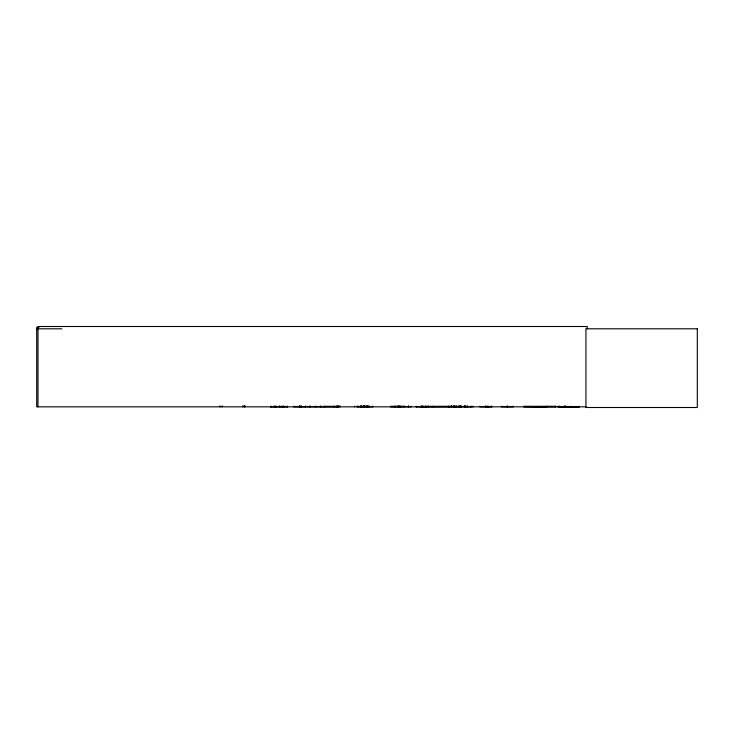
<?xml version="1.0" encoding="UTF-8"?>
<svg xmlns="http://www.w3.org/2000/svg" width="734" height="734" viewBox="0 0 734 734"><rect width="100%" height="100%" fill="white"/><g stroke="black" fill="none" stroke-linecap="round" stroke-linejoin="round"><path stroke-width="1.1" d="M491.67 406.81L491.679 406.186M570.758 406.81L570.841 406.186L570.878 406.81M555.656 406.774L523.544 406.792L523.553 406.315L555.647 406.315L555.647 406.838L555.519 406.315M525.333 406.489L546.646 406.819M555.565 406.81L555.647 406.315M557.913 406.489L579.236 406.801L579.218 406.214L579.172 406.819L557.913 406.819M523.553 406.553L555.647 406.526M372.688 406.755L358.082 406.81L358.229 406.241M273.865 406.737L273.92 406.186M453.851 406.755L453.951 406.186M454.117 406.673L454.016 406.241M464.448 406.737L464.246 406.186M324.089 406.755L324.098 406.241L324.208 406.838M315.803 406.673L315.703 406.186M415.967 406.838L473.219 406.755L473.219 406.186M270.516 406.838L287.636 406.774M360.834 406.755L360.77 406.186M299.426 406.838L299.288 406.021M299.903 406.737L299.931 406.241M448.703 406.755L448.731 406.241L448.768 406.838M459.567 406.755L459.594 406.241M284.021 406.755L284.058 406.241L284.104 406.838M464.255 406.755L464.503 406.186M410.976 406.755L390.506 406.792M394.819 406.755L394.892 406.241M400.792 406.755L400.856 406.241M270.956 406.755L271.029 406.241M38.994 327.327L36.7 327.327L36.7 406.838L586.081 406.838M36.7 328.804L61.876 328.804M323.923 406.324L338.613 406.324M390.525 406.324L405.214 406.324M429.61 406.324L454.722 406.324M323.887 406.517L338.64 406.535M390.488 406.535L405.241 406.517M429.583 406.535L454.75 406.517M557.849 406.645L579.236 406.645M338.631 406.792L305.601 406.755M488.358 406.755L488.275 406.241L488.193 406.838M425.692 406.737L425.674 406.241M287.214 406.755L287.141 406.241M461.236 406.755L461.172 406.241L461.108 406.838M454.429 406.755L454.52 406.021M368.954 406.241L368.963 406.755L368.844 406.186M360.669 406.755L360.55 406.186M471.375 406.737L471.32 406.186M461.741 406.737L461.677 406.186M470.393 406.755L470.347 406.241L470.31 406.838M460.181 406.737L460.273 406.021M361.385 406.755L361.412 406.186M546.711 406.819L546.656 406.214M587.228 328.804L587.228 326.502L37.994 326.502L37.994 406.838M565.134 406.021L565.171 406.838M565.107 406.021L565.079 406.838M564.703 406.021L564.758 406.838M559.069 406.186L559.042 406.838L558.959 406.186M513.204 406.186L513.204 406.838L501.395 406.81L501.395 406.186M507.506 406.021L507.506 406.838M507.093 406.021L507.093 406.838M491.752 406.186L491.752 406.838L479.871 406.81L479.871 406.186M488.982 406.186L488.982 406.838M485.991 406.021L486.046 406.838M467.521 406.021L467.521 406.838M467.118 406.021L467.118 406.838M465.906 406.021L465.906 406.838M465.576 406.021L465.576 406.838M464.732 406.021L464.732 406.838M464.374 406.021L464.503 406.838M461.42 406.186L461.42 406.838M460.613 406.021L460.613 406.838M460.09 406.021L460.126 406.838M459.732 406.021L459.631 406.838M458.493 406.021L458.493 406.838M458.117 406.021L458.117 406.838M456.612 406.021L456.612 406.838M456.364 406.021L456.364 406.838M455.667 406.186L455.667 406.838M454.897 406.021L454.897 406.838L454.869 406.186M454.153 406.186L454.153 406.838M453.383 406.186L453.383 406.838M451.649 406.021L451.649 406.838M451.447 406.021L451.447 406.838M449.694 406.186L449.694 406.838M433.088 406.186L433.088 406.838M428.472 406.021L428.472 406.838M428.206 406.021L428.206 406.838M426.876 406.021L426.849 406.838M425.949 406.186L425.949 406.838M425.592 406.186L425.628 406.838M425.16 406.186L425.16 406.838M423.94 406.186L423.94 406.838M422.821 406.021L422.821 406.838M422.711 406.021L422.711 406.838M422.463 406.186L422.463 406.838M421.353 406.021L421.353 406.838M421.096 406.021L421.096 406.838M416.481 406.186L416.481 406.838M411.104 406.186L411.104 406.838M408.691 406.021L408.691 406.838M408.443 406.021L408.443 406.838M403.939 406.186L403.939 406.838M400.929 406.186L400.929 406.838M399.268 406.737L399.14 405.856M398.975 406.021L398.975 406.838M397.773 405.856L397.773 406.838M394.965 406.186L394.965 406.838M372.652 406.186L372.652 406.838M369.67 406.186L369.67 406.838M367.991 405.856L367.991 406.838M367.762 405.856L367.762 406.838M367.459 405.856L367.459 406.838M366.807 406.021L366.807 406.838M366.413 406.021L366.413 406.838M365.569 405.856L365.569 406.838M364.541 406.186L364.541 406.838M364.486 406.021L364.486 406.838M364.303 406.838L364.303 406.021L364.092 406.838M363.917 406.021L363.908 406.838L363.881 405.856M363.633 406.021L363.624 406.838M363.284 406.186L363.284 406.838M363.211 406.186L363.211 406.838M361.935 406.021L361.935 406.838M361.587 405.856L361.587 406.838M361.229 406.186L361.229 406.838M360.495 406.186L360.495 406.838M358.247 406.186L358.32 406.838M357.66 406.186L357.66 406.838M357.036 406.186L357.036 406.838M354.531 406.186L354.531 406.838M340.337 406.186L340.337 406.838M339.594 405.856L339.594 406.838M338.227 405.856L338.227 406.838M337.888 406.186L337.888 406.838M337.401 405.856L337.401 406.838M337.218 406.186L337.264 406.838M336.594 406.186L336.594 406.838M334.098 406.186L334.098 406.838M321.079 406.021L321.07 406.838M320.786 406.021L320.795 406.838M315.859 406.186L315.803 406.838M310.124 406.021L310.124 406.838M309.776 406.021L309.776 406.838M305.518 406.186L305.518 406.838M305.381 406.186L305.39 406.838L293.572 406.81L293.582 406.186M301.362 406.021L301.353 406.838M300.922 405.856L300.922 406.838M300.004 406.186L300.087 406.838M299.692 406.021L299.683 406.838M287.067 406.186L287.067 406.838M283.232 406.021L283.232 406.838M283.04 406.021L283.04 406.838M281.507 406.186L281.507 406.838M279.847 406.021L279.847 406.838M279.498 406.021L279.498 406.838M276.654 406.186L276.654 406.838M275.131 406.021L275.131 406.838M274.938 406.021L274.938 406.838M271.094 406.186L271.094 406.838M245.037 405.856L245.037 406.838M244.505 405.856L244.505 406.838M243.972 405.856L243.972 406.838M242.743 405.856L242.743 406.838M222.228 405.856L222.228 406.838M219.934 405.856L219.934 406.838M697.3 328.804L585.934 328.804L585.934 407.498L697.3 407.498L697.3 328.804M487.293 406.838L487.293 406.021L487.266 406.838M485.633 406.838L485.633 406.021L485.578 406.838"/></g></svg>
